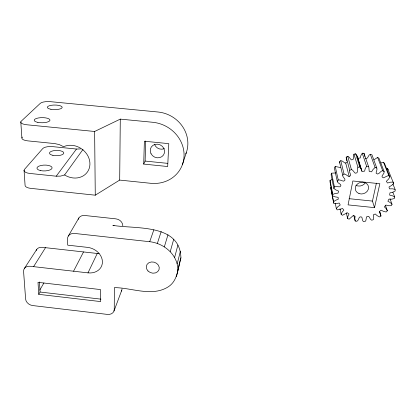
<?xml version="1.0" encoding="UTF-8"?>
<svg xmlns="http://www.w3.org/2000/svg" width="416" height="416" viewBox="0 0 416 416"><rect width="100%" height="100%" fill="white"/><g stroke="black" fill="none" stroke-linecap="round" stroke-linejoin="round"><path stroke-width="0.62" d="M119.683 180.081L120.286 119.122L152.792 122.283A32.828 30.061 27.7 0 1 184.064 156.042A32.828 30.061 27.7 0 1 150.644 183.295L119.683 180.081L95.269 195.187L30.81 188.37A8.46 3.437 -2.1 0 1 25.059 185.042L24.06 170.227M364.806 156.442L363.964 153.28L362.242 153.218L366.616 166.317L365.227 168.615L364.629 171.127L362.06 171.475L357.094 155.776L355.685 153.811L353.98 154.18C352.217 156.073 355.264 159.978 351.437 159.884C350.22 159.099 349.513 156.889 347.74 156.354L346.19 157.118L346.694 160.862M346.19 157.118L349.752 170.326C348.556 172.687 352.872 175.656 348.925 176.524C347.412 176.046 346.003 174.091 344.037 174.013L340.751 160.685L339.466 161.782L342.69 175.152C342.233 177.7 347.324 179.291 343.751 181.158C342.103 181.064 340.194 179.587 338.239 179.982L337.272 181.371C337.553 183.908 342.971 184.002 340.116 186.748C338.463 187.049 336.227 186.124 334.402 186.961L333.876 188.495L335.956 189.966L338.593 191.121L338.031 193.144L335.306 193.43L332.779 194.423L332.727 195.983L335.192 196.867L338.104 197.324L338.286 199.212L335.603 200.273L333.44 201.802L333.861 203.278L336.523 203.528L339.206 203.055L340.241 205L337.948 206.632L336.31 208.577L337.163 209.872L339.83 209.477L342.498 208.426L343.881 210.158L342.16 212.061L341.146 214.282L342.373 215.296L347.318 212.748L349.019 213.99L347.911 216.19L347.599 218.525L349.102 219.196L353.168 215.623L355.124 216.247L354.801 218.738L355.202 221.016L356.881 221.296C359.278 220.288 358.285 215.592 361.707 217.053C362.445 218.171 362.06 220.444 363.428 221.593L365.165 221.468C367.193 219.877 364.874 215.649 368.618 216.31C369.694 217.204 370.042 219.476 371.706 220.204L373.386 219.674L373.693 217.334L373.261 214.89L375.206 213.97L377.25 215.732L379.465 216.939L380.957 216.039L380.541 213.746L379.33 211.702L381.004 210.189L383.568 211.375L386.136 211.999L387.343 210.787L385.476 205.483M143.712 164.091L144.378 141.227L168.792 143.65L167.684 166.53L143.712 164.091L145.116 161.07L145.72 140.993M332.046 179.577L330.06 180.388L330.013 181.896L332.727 195.983M177.798 270.421C178.292 255.091 164.128 243.272 149.718 241.712L74.532 233.433A7.467 6.198 26.6 0 0 67.491 239.091L67.699 245.159L87.552 247.374A15.028 12.376 23.9 0 1 102.419 261.768A15.028 12.376 23.9 0 1 87.994 272.865L30.098 266.25A7.233 5.72 27.2 0 0 23.582 271.502L25.62 299.078A7.036 5.46 25.3 0 0 32.765 305.573L107.375 314.408A7.015 5.611 19.5 0 0 114.249 309.525L114.384 287.622C132.002 287.711 152.001 297.17 168.345 286.785C178.136 280.374 177.778 267.816 180.918 257.806C180.04 223.33 135.314 229.226 112.866 225.368A7.207 6.136 23.7 0 1 114.098 225.602M176.415 276.713L180.918 257.806M374.52 207.636L379.844 183.711L352.846 180.976L348.062 204.885L374.52 207.636L372.45 201.084L376.402 183.108M392.85 192.208L394.711 196.966L394.342 198.531L391.622 199.207L388.856 199.16L387.878 201.282L390.291 202.571L392.049 204.277L391.227 205.717L388.487 205.738L385.918 205.036L384.358 206.882L386.22 208.707L387.343 210.787M374.062 159.775L377.598 157.404L378.955 158.272L384.145 171.61C384.816 174.127 379.61 176.301 383.313 177.84C385.024 177.44 386.797 175.687 388.877 175.713L389.932 176.951L388.445 179.187L386.313 181.35L387.572 183.035L390.302 182.203L393.099 182.114L393.702 183.576L391.633 185.411L388.981 187.013L389.475 188.869L392.444 188.807L395.086 189.389L395.2 190.96L392.709 192.26L389.948 192.878L389.636 195.13L392.428 195.77L394.711 196.966M177.2 263.827L180.357 251.368M174.637 257.4L177.892 245.092M170.253 251.586L173.67 239.424M164.351 246.813L167.976 234.775M157.336 243.438L161.2 231.494M182.447 164.523L186.274 152.729M353.98 154.18L357.942 167.294C356.091 169.265 359.258 173.342 355.254 173.212C353.98 172.396 353.236 170.092 351.385 169.536L347.74 156.354M335.702 172.921L331.594 173.191L331.094 174.668L333.876 188.495M149.718 241.712L153.837 229.824M114.01 310.976L121.758 290.248M87.994 272.865L97.256 253.474A14.264 11.97 24.5 0 0 99.05 253.573M73.554 271.216L83.528 251.935M38.756 294.341L38.012 282.339L100.537 289.583L100.61 301.584L38.756 294.341L40.076 292.027L39.468 281.96M178.937 265.06L179.561 263.968M39.775 290.118L43.914 282.942M68.349 235.976L78.874 217.963M33.582 266.651L45.505 247.681M24.289 268.596L36.634 249.595M362.242 153.218L360.927 155.433L360.22 157.986L357.916 158.194L357.464 156.577M340.496 167.57L335.239 166.452L334.313 167.788L337.272 181.371M80.444 148.938L76.476 149.042L52.546 146.624A7.888 2.86 -0.7 0 0 42.713 148.595L24.513 169.364A8.559 3.312 -1.7 0 0 29.874 173.456L56.207 176.197L60.564 176.114L64.6 174.949L83.002 149.406M56.207 176.197L76.476 149.042M347.142 161.923C344.89 165.178 343.377 160.441 340.751 160.685M384.145 171.61L382.725 170.7C379.943 170.752 378.929 175.916 376.142 173.28C376.022 171.818 377.463 169.785 376.782 167.991L371.93 154.804L370.328 154.32C367.91 154.851 368.285 159.5 365.544 158.319M376.782 167.991L375.102 167.482L373.09 169.4L371.571 171.829L369.226 171.444L368.867 167.518L363.964 153.28M342.69 175.152L344.037 174.013M349.752 170.326L351.385 169.536M185.827 153.904A31.444 29.063 28.9 0 0 158.012 112.008L50.591 101.686A8.174 2.486 0.1 0 0 40.378 103.277L21.278 121.139A8.902 2.891 -0.7 0 0 26.811 124.774L94.624 131.477L120.286 119.122M380.869 162.963L383.484 162.219L384.488 163.405L389.932 176.951M357.942 167.294L359.731 166.92L361.587 169.79M386.235 168.355L387.53 168.371L388.112 169.78M366.616 166.317L368.425 166.384M145.116 161.07L167.549 163.348M349.066 198.671L372.45 201.084M97.256 253.474L42.188 247.307A6.869 5.543 27.9 0 0 36.202 250.463M40.076 292.027L100.953 299.146M387.53 168.371L393.702 183.576M392.969 184.137L395.086 189.389M383.484 162.219L388.877 175.713M377.598 157.404L382.725 170.7M390.016 198.832L392.049 204.277M370.328 154.32L375.102 167.482M379.543 211.427L380.713 214.999M379.595 211.869L380.957 216.039M357.703 157.924L361.837 171.194M355.685 153.811L359.731 166.92M339.466 161.782L339.804 162.89M345.649 162.942L349.17 176.368M353.818 215.394L355.202 221.016M346.346 212.94L347.599 218.525M335.239 166.452L338.239 179.982M340.002 208.759L341.146 214.282M331.594 173.191L334.402 186.961M335.317 203.528L336.31 208.577M330.06 180.388L332.779 194.423M333.861 203.278L330.704 187.512L333.44 201.802M20.8 121.883L21.876 137.873M94.624 131.477L95.269 195.187M64.6 174.949A17.961 15.574 35.1 0 0 86.263 173.42A17.961 15.574 35.1 0 0 85.535 152.428A17.961 15.574 35.1 0 0 63.612 146.713L59.363 144.622L54.844 143.598L27.825 140.878A8.788 3.037 -1.1 0 1 22.35 137.088M164.304 148.658A7.072 6.547 27.9 0 1 154.466 144.206M122.814 225.831A7.067 6.058 24 0 0 115.939 218.858L84.776 215.488A7.082 5.985 27.3 0 0 78.224 219.383M121.997 288.839A6.672 5.444 19.8 0 1 121.352 291.112M365.466 182.426A6.547 5.736 -16.7 0 1 355.867 185.245M50.913 109.273A7.431 2.293 0.2 0 0 62.208 107.401A7.431 2.293 0.2 0 0 51.204 105.3A7.431 2.293 0.2 0 0 50.913 109.273M52.92 155.355A7.166 2.642 -0.6 0 0 63.799 153.052A7.166 2.642 -0.6 0 0 53.175 150.779A7.166 2.642 -0.6 0 0 52.92 155.355M37.887 122.387A7.894 2.558 -0.4 0 0 49.988 120.25A7.894 2.558 -0.4 0 0 38.418 117.952A7.894 2.558 -0.4 0 0 37.887 122.387M40.498 170.576A7.597 2.933 -1.3 0 0 52.12 167.97A7.597 2.933 -1.3 0 0 40.971 165.49A7.597 2.933 -1.3 0 0 40.498 170.576M151.039 153.748A7.301 6.713 27 0 0 163.472 155.054A7.301 6.713 27 0 0 157.716 144.201A7.301 6.713 27 0 0 151.039 153.748M148.002 270.988A6.594 5.548 16.9 0 0 159.006 269.75A6.594 5.548 16.9 0 0 151.341 261.966A6.594 5.548 16.9 0 0 148.002 270.988M359.013 193.56A6.718 5.855 -15.9 0 0 368.56 187.2A6.718 5.855 -15.9 0 0 358.186 183.404A6.718 5.855 -15.9 0 0 359.013 193.56"/></g></svg>
